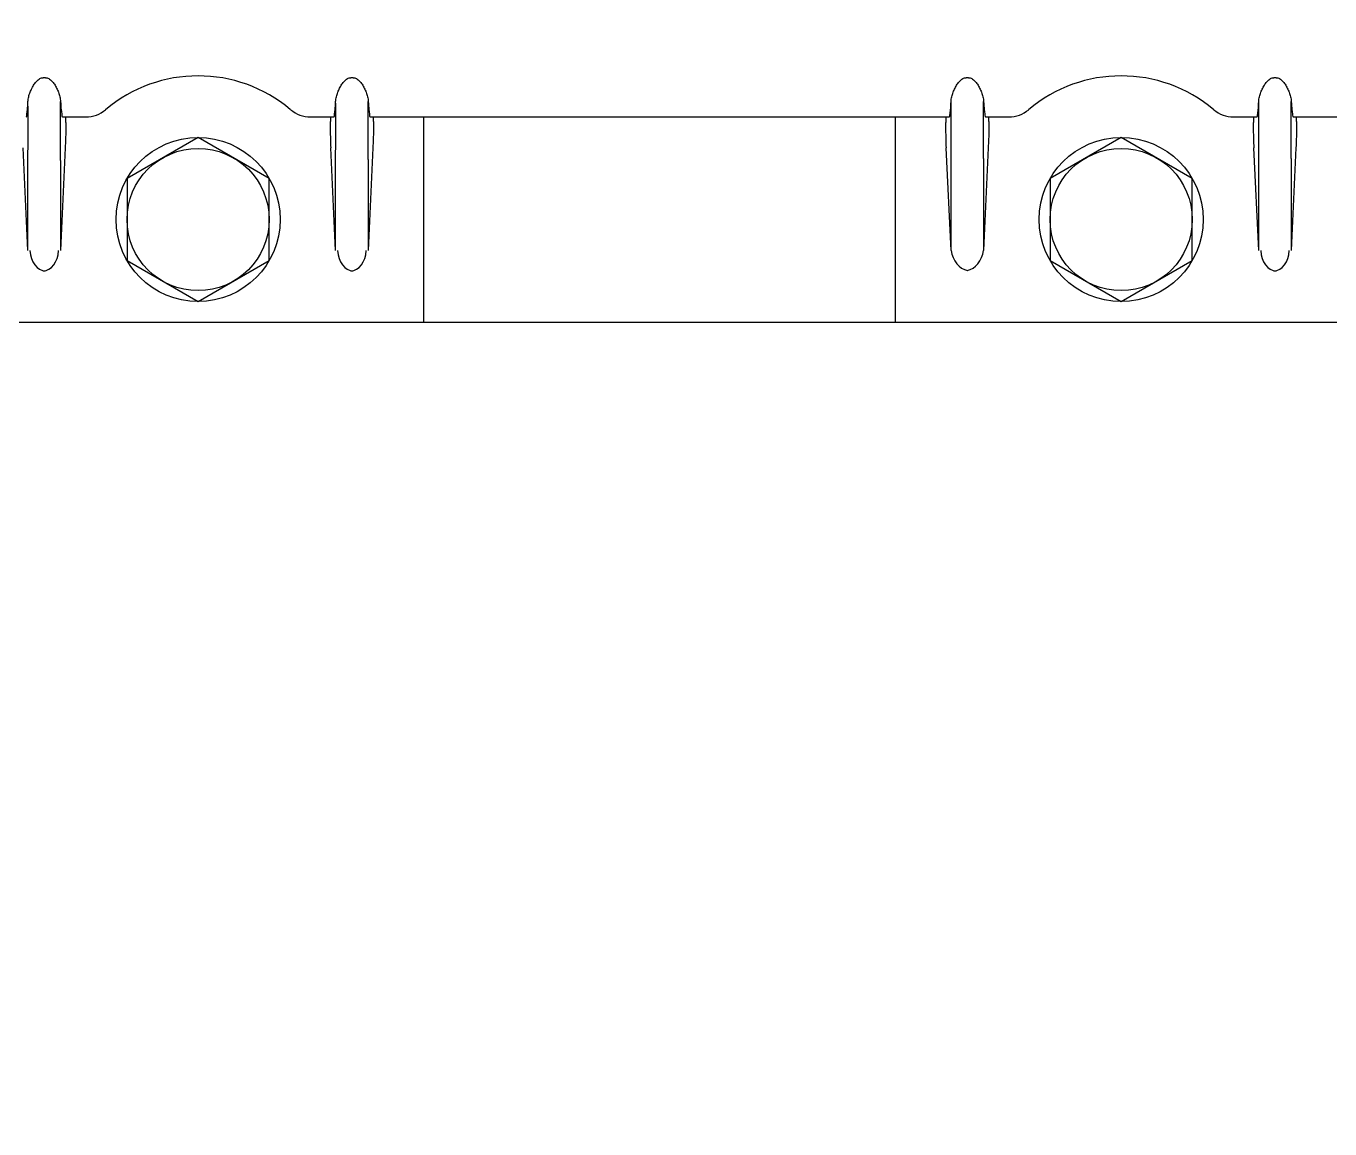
# Model space of a CAD drawing. Extents: x -13620 to 9472, y -41784 to 1902.
# Drawn here: x -827.1 to -699.9, y -40811.7 to -40704.2 of the extents above; entities that cross this region are included whole.
import ezdxf

# ---------------------------------------------------------------- set-up
doc = ezdxf.new("R2010")
doc.units = 0
doc.header["$LTSCALE"] = 0.5
doc.header["$MEASUREMENT"] = 0
doc.layers.get('0').update_dxf_attribs({"linetype": 'CONTINUOUS'})
doc.layers.add('3 DIM', color=4, linetype='CONTINUOUS', lineweight=13)
doc.styles.get("Standard").update_dxf_attribs({"font": 'isocp.shx', "width": 0.707, "bigfont": 'hztxt.shx'})
doc.dimstyles.new('常用14', dxfattribs={"dimtxt": 14, "dimasz": 14, "dimexe": 3.5, "dimexo": 0, "dimgap": 3.5, "dimtad": 1, "dimtoh": 1, "dimdec": 5, "dimdsep": 46, "dimtxsty": 'Standard', "dimcen": 14, "dimadec": 0, "dimazin": 2, "dimtfac": 1, "dimtdec": 5, "dimtmove": 0, "dimatfit": 3, "dimfxl": 1, "dimtfill": 1, "dimtfillclr": 256, "dimarcsym": 0})

# ---------------------------------------------------------------- blocks, each defined once
blk = doc.blocks.new('M8.G3')
blk.add_lwpolyline([(8, 0), (4, 6.93), (-4, 6.93), (-8, 0), (-4, -6.93), (4, -6.93)], close=True)
for radius in [8, 6.93]:
    blk.add_circle((0, 0), radius)
blk = doc.blocks.new('ASWQDER')
at = {"linetype": 'Continuous'}
for p, q in [((298895.87, -1494.99), (298895.87, -1986.99)), ((298902.85, -1544.4), (298912.87, -1543.92)), ((298902.85, -1544.4), (298911.19, -1544.4)), ((298900.87, -1545.89), (298900.87, -1546.09)), ((298919.69, -1546.1), (298919.69, -1545.89)), ((298902.85, -1547.59), (298912.87, -1548.06)), ((298902.85, -1547.59), (298911.19, -1547.59)), ((298915.87, -1547.77), (298915.87, -1550.04)), ((298915.87, -1571.95), (298915.87, -1574.22)), ((298902.85, -1574.4), (298912.87, -1573.92)), ((298902.85, -1574.4), (298911.19, -1574.4)), ((298900.87, -1575.89), (298900.87, -1576.09)), ((298919.69, -1576.1), (298919.69, -1575.89)), ((298902.85, -1577.59), (298911.19, -1577.59)), ((298902.85, -1577.59), (298912.87, -1578.06)), ((298915.87, -1577.77), (298915.87, -1634.22)), ((298895.87, -1582.99), (298915.87, -1582.99)), ((298895.87, -1628.99), (298915.87, -1628.99)), ((298902.85, -1634.4), (298912.87, -1633.92)), ((298902.85, -1634.4), (298911.19, -1634.4)), ((298919.69, -1636.1), (298919.69, -1635.89)), ((298902.85, -1637.59), (298911.19, -1637.59)), ((298902.85, -1637.59), (298912.87, -1638.06)), ((298915.87, -1637.77), (298915.87, -1640.04)), ((298915.87, -1661.95), (298915.87, -1664.22)), ((298902.85, -1664.4), (298912.87, -1663.92)), ((298902.85, -1664.4), (298911.19, -1664.4)), ((298900.87, -1665.89), (298900.87, -1666.09)), ((298919.69, -1666.1), (298919.69, -1665.89)), ((298902.85, -1667.59), (298911.19, -1667.59)), ((298902.85, -1667.59), (298912.87, -1668.06)), ((298915.87, -1667.77), (298915.87, -1694.22))]:
    blk.add_line(p, q, dxfattribs=at)
for centre, radius, start, end in [((298918.87, -1550.04), 3, 180, 220.1192), ((298905.87, -1560.99), 14, 319.8808, 40.1192), ((298918.87, -1571.95), 3, 139.8808, 180), ((298918.87, -1640.04), 3, 180, 220.1192), ((298905.87, -1650.99), 14, 319.8808, 40.1192), ((298918.87, -1661.95), 3, 139.8808, 180)]:
    blk.add_arc(centre, radius, start, end, dxfattribs=at)
for centre, major_axis, ratio, start_param, end_param in [((298902.99, -1546.09), (2.12, 0), 0.707107, 1.638038, 3.141593), ((298902.99, -1545.89), (2.12, 0), 0.707107, 3.141593, 4.645147), ((298902.99, -1576.09), (2.12, 0), 0.707107, 1.638038, 3.141593), ((298902.99, -1575.89), (2.12, 0), 0.707107, 3.141593, 4.645147), ((298902.99, -1636.09), (2.09, 0.55), 0.779629, 1.435456, 2.759802), ((298902.99, -1635.89), (-2.09, 0.55), 0.779629, 0.381791, 1.706137), ((298902.99, -1666.09), (2.12, 0), 0.707107, 1.638038, 3.141593), ((298902.99, -1665.89), (2.12, 0), 0.707107, -3.141593, -1.638038)]:
    blk.add_ellipse(centre, major_axis=major_axis, ratio=ratio, start_param=start_param, end_param=end_param, dxfattribs=at)
for points, start_tangent, end_tangent in [([(298911.19, -1544.4), (298911.56, -1544.4), (298911.94, -1544.4)], (1, 0.000599), (0.999972, -0.007454)), ([(298911.94, -1544.4), (298912.43, -1544.4), (298913, -1544.41), (298913.66, -1544.41), (298914.42, -1544.41), (298915.29, -1544.41), (298916.27, -1544.41)], (0.999972, -0.007453), (0.999998, 0.002176)), ([(298915.87, -1544.22), (298916.04, -1544.29), (298916.56, -1544.35), (298917.37, -1544.4)], (0, -1), (0.998593, -0.05302)), ([(298916.27, -1544.41), (298917.37, -1544.4)], (0.999998, 0.002176), (0.999994, 0.003592)), ([(298917.37, -1544.4), (298917.83, -1544.47), (298918.28, -1544.61), (298918.69, -1544.8), (298919.06, -1545.01), (298919.37, -1545.27), (298919.6, -1545.56), (298919.69, -1545.89)], (0.998593, -0.053019), (-0.000001, -1)), ([(298919.69, -1546.1), (298919.6, -1546.43), (298919.37, -1546.72), (298919.05, -1546.98), (298918.68, -1547.19), (298918.27, -1547.37), (298917.83, -1547.51), (298917.37, -1547.58)], (0.000002, -1), (-0.998592, -0.053051)), ([(298911.19, -1547.59), (298911.56, -1547.59), (298911.94, -1547.58)], (1, -0.000598), (0.999972, 0.007453)), ([(298911.94, -1547.58), (298913.01, -1547.58), (298914.31, -1547.58), (298915.8, -1547.58)], (0.999972, 0.007454), (0.999999, -0.001581)), ([(298912.87, -1548.06), (298913.72, -1548.1), (298914.56, -1548.12), (298915.25, -1548.12), (298915.71, -1548.09), (298915.87, -1548.05)], (0.998868, -0.047565), (0, 1)), ([(298915.8, -1547.58), (298917.37, -1547.58)], (0.999999, -0.001581), (0.999994, -0.003593)), ([(298917.37, -1547.58), (298916.55, -1547.64), (298916.04, -1547.7), (298915.87, -1547.77)], (-0.998593, -0.053021), (0, -1)), ([(298915.26, -1573.87), (298914.57, -1573.87), (298913.73, -1573.89), (298912.87, -1573.92)], (-0.99668, 0.081414), (-0.998868, -0.047565)), ([(298911.19, -1574.4), (298911.56, -1574.4), (298911.94, -1574.4)], (1, 0.000599), (0.999972, -0.007454)), ([(298911.94, -1574.4), (298912.43, -1574.4), (298913, -1574.41), (298913.66, -1574.41), (298914.42, -1574.41), (298915.29, -1574.41), (298916.27, -1574.41)], (0.999972, -0.007453), (0.999998, 0.002176)), ([(298915.87, -1573.94), (298915.71, -1573.89), (298915.26, -1573.87)], (0, 1), (-0.99668, 0.081414)), ([(298915.87, -1574.22), (298916.04, -1574.29), (298916.55, -1574.35), (298917.37, -1574.4)], (0, -1), (0.998593, -0.05302)), ([(298916.27, -1574.41), (298917.37, -1574.4)], (0.999998, 0.002176), (0.999994, 0.003592)), ([(298917.37, -1574.4), (298917.83, -1574.47), (298918.27, -1574.61), (298918.68, -1574.79), (298919.05, -1575.01), (298919.36, -1575.26), (298919.6, -1575.55), (298919.69, -1575.89)], (0.998593, -0.053019), (-0.000001, -1)), ([(298919.69, -1576.1), (298919.6, -1576.43), (298919.37, -1576.72), (298919.05, -1576.98), (298918.68, -1577.19), (298918.27, -1577.37), (298917.83, -1577.51), (298917.37, -1577.58)], (0.000002, -1), (-0.998592, -0.053051)), ([(298911.19, -1577.59), (298911.56, -1577.59), (298911.94, -1577.58)], (1, -0.000598), (0.999972, 0.007453)), ([(298911.94, -1577.58), (298913.01, -1577.58), (298914.31, -1577.58), (298915.8, -1577.58)], (0.999972, 0.007454), (0.999999, -0.001581)), ([(298915.8, -1577.58), (298917.37, -1577.58)], (0.999999, -0.001581), (0.999994, -0.003593)), ([(298917.37, -1577.58), (298916.55, -1577.64), (298916.04, -1577.7), (298915.87, -1577.77)], (-0.998593, -0.053021), (0, -1)), ([(298912.87, -1578.06), (298913.72, -1578.1), (298914.56, -1578.12), (298915.25, -1578.12), (298915.71, -1578.09), (298915.87, -1578.05)], (0.998868, -0.047565), (0, 1)), ([(298911.19, -1634.4), (298911.56, -1634.4), (298911.94, -1634.4)], (1, 0.000599), (0.999972, -0.007454)), ([(298911.94, -1634.4), (298912.43, -1634.4), (298913, -1634.41), (298913.66, -1634.41), (298914.42, -1634.41), (298915.29, -1634.41), (298916.27, -1634.41)], (0.999972, -0.007453), (0.999998, 0.002176)), ([(298915.26, -1633.87), (298914.57, -1633.87), (298913.73, -1633.89), (298912.87, -1633.92)], (-0.99668, 0.081414), (-0.998868, -0.047565)), ([(298915.87, -1633.94), (298915.71, -1633.89), (298915.26, -1633.87)], (0, 1), (-0.99668, 0.081414)), ([(298915.87, -1634.22), (298916.04, -1634.29), (298916.55, -1634.35), (298917.37, -1634.4)], (0, -1), (0.998593, -0.05302)), ([(298916.27, -1634.41), (298917.37, -1634.4)], (0.999998, 0.002176), (0.999994, 0.003592)), ([(298917.37, -1634.4), (298917.83, -1634.47), (298918.27, -1634.61), (298918.68, -1634.79), (298919.05, -1635.01), (298919.36, -1635.26), (298919.6, -1635.55), (298919.69, -1635.89)], (0.998593, -0.053019), (-0.000001, -1)), ([(298919.69, -1636.1), (298919.6, -1636.43), (298919.36, -1636.72), (298919.05, -1636.98), (298918.68, -1637.19), (298918.27, -1637.37), (298917.83, -1637.51), (298917.37, -1637.58)], (0.000002, -1), (-0.998592, -0.053051)), ([(298911.19, -1637.59), (298911.56, -1637.59), (298911.94, -1637.58)], (1, -0.000598), (0.999972, 0.007453)), ([(298911.94, -1637.58), (298913.01, -1637.58), (298914.31, -1637.58), (298915.8, -1637.58)], (0.999972, 0.007454), (0.999999, -0.001581)), ([(298912.87, -1638.06), (298913.72, -1638.1), (298914.56, -1638.12), (298915.25, -1638.12), (298915.71, -1638.09), (298915.87, -1638.05)], (0.998868, -0.047565), (0, 1)), ([(298915.8, -1637.58), (298917.37, -1637.58)], (0.999999, -0.001581), (0.999994, -0.003593)), ([(298917.37, -1637.58), (298916.55, -1637.64), (298916.04, -1637.7), (298915.87, -1637.77)], (-0.998593, -0.053021), (0, -1)), ([(298915.26, -1663.87), (298914.57, -1663.87), (298913.73, -1663.89), (298912.87, -1663.92)], (-0.99668, 0.081414), (-0.998868, -0.047565)), ([(298915.87, -1663.94), (298915.71, -1663.89), (298915.26, -1663.87)], (0, 1), (-0.99668, 0.081414)), ([(298911.19, -1664.4), (298911.56, -1664.4), (298911.94, -1664.4)], (1, 0.000599), (0.999972, -0.007454)), ([(298911.94, -1664.4), (298912.43, -1664.4), (298913, -1664.41), (298913.66, -1664.41), (298914.42, -1664.41), (298915.29, -1664.41), (298916.27, -1664.41)], (0.999972, -0.007453), (0.999998, 0.002176)), ([(298915.87, -1664.22), (298916.04, -1664.29), (298916.55, -1664.35), (298917.37, -1664.4)], (0, -1), (0.998593, -0.05302)), ([(298916.27, -1664.41), (298917.37, -1664.4)], (0.999998, 0.002176), (0.999994, 0.003592)), ([(298917.37, -1664.4), (298917.83, -1664.47), (298918.27, -1664.61), (298918.68, -1664.79), (298919.05, -1665.01), (298919.36, -1665.26), (298919.6, -1665.55), (298919.69, -1665.89)], (0.998593, -0.053019), (-0.000001, -1)), ([(298919.69, -1666.1), (298919.6, -1666.43), (298919.36, -1666.72), (298919.05, -1666.98), (298918.68, -1667.19), (298918.27, -1667.37), (298917.83, -1667.51), (298917.37, -1667.58)], (0.000002, -1), (-0.998592, -0.053051)), ([(298911.19, -1667.59), (298911.56, -1667.59), (298911.94, -1667.58)], (1, -0.000598), (0.999972, 0.007453)), ([(298911.94, -1667.58), (298913.01, -1667.58), (298914.31, -1667.58), (298915.8, -1667.58)], (0.999972, 0.007454), (0.999999, -0.001581)), ([(298915.8, -1667.58), (298917.37, -1667.58)], (0.999999, -0.001581), (0.999994, -0.003593)), ([(298917.37, -1667.58), (298916.55, -1667.64), (298916.04, -1667.7), (298915.87, -1667.77)], (-0.998593, -0.053021), (0, -1)), ([(298912.87, -1668.06), (298913.72, -1668.1), (298914.56, -1668.12), (298915.25, -1668.12), (298915.71, -1668.09), (298915.87, -1668.05)], (0.998868, -0.047565), (0, 1))]:
    blk.add_spline(points, degree=3, dxfattribs=dict(at, start_tangent=start_tangent, end_tangent=end_tangent))
for p in [(298905.87, -1560.99), (298905.87, -1650.99)]:
    blk.add_blockref('M8.G3', p)

msp = doc.modelspace()

# ---------------------------------------------------------------- block references
at = {"rotation": 90}
msp.add_blockref('ASWQDER', (-2371.2725, -339628.89967), dxfattribs=at)

# ---------------------------------------------------------------- leaders
at = {"layer": '3 DIM', "lineweight": -3}
msp.add_leader([(-756.98389, -40631.5673), (-579.03157, -40811.65055), (-563.73243, -40811.65055)], dimstyle='常用14', override={"dimgap": 3.5, "dimtad": 0, "dimfxl": 1.25, "dimtfillclr": 256}, dxfattribs=at)

doc.saveas('drawing.dxf')
